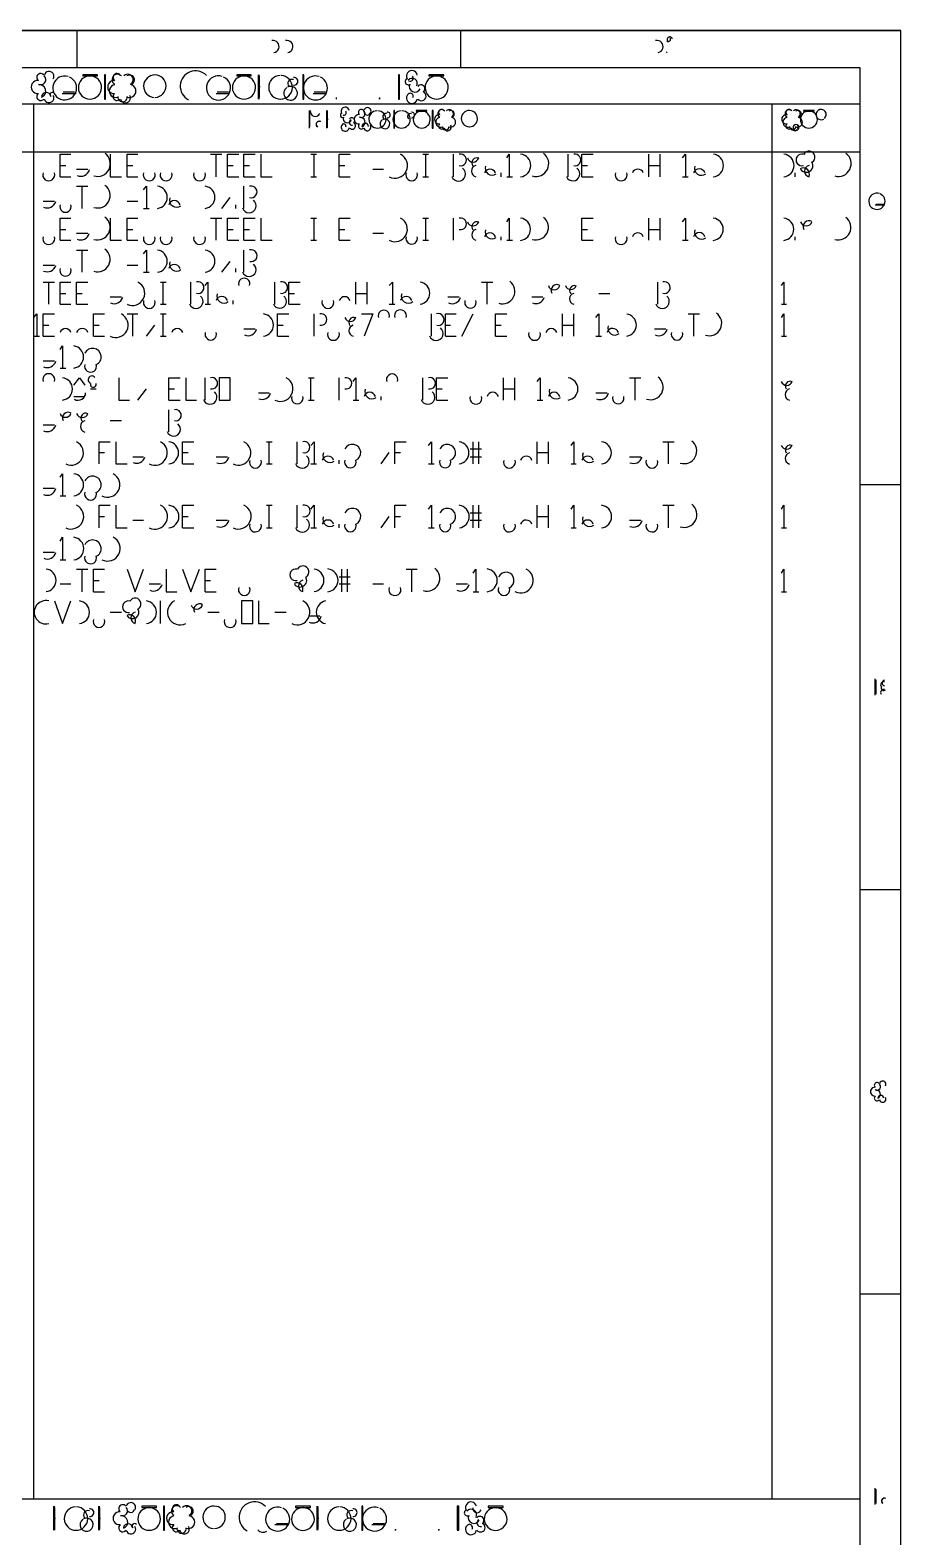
# Model space of a CAD drawing. Header units: millimetres. Extents: x 35 to 1147, y 31 to 824.
# Drawn here: x 943.8 to 1146.6, y 460.5 to 811.5 of the extents above; entities that cross this region are included whole.
import ezdxf

# ---------------------------------------------------------------- set-up
doc = ezdxf.new("R2010")
doc.units = ezdxf.units.MM
for name, color, linetype in [('ARCS', 4, 'Continuous'), ('CURVES', 6, 'Continuous'), ('LINES', 7, 'Continuous'), ('RECTANGLES', 3, 'Continuous')]:
    doc.layers.add(name, color=color, linetype=linetype)

msp = doc.modelspace()

# ---------------------------------------------------------------- linework, layer by layer
at = {"layer": 'ARCS'}
for centre, radius, start, end in [((1000.42, 807.67), 1.4, 276.9811, 103.0919), ((1003.66, 807.67), 1.4, 276.9811, 103.0919), ((1089.85, 807.67), 1.41, 280.4077, 104.3493), ((1092.49, 809.35), 0.511, 229.7636, 40.2364), ((1092.82, 809.29), 0.605, 12.8043, 218.1572), ((1093.21, 806.32), 1.12, 173.4802, 185.856), ((946.33, 800.44), 0.939, 38.6598, 231.6325), ((946.33, 799.96), 1.17, 242.1759, 48.2397), ((948.25, 800.77), 1.12, 326.7683, 167.0054), ((951.88, 798.01), 2.78, 72.4201, 66.3295), ((957.76, 798.1), 2.7, 92.5448, 87.4552), ((964.15, 799.96), 1.25, 42.0892, 239.7436), ((964.09, 800.44), 0.939, 38.6598, 231.6325), ((966.58, 799.96), 1.25, 301.4296, 136.9749), ((967.03, 799.9), 1.11, 293.8059, 124.992), ((972.88, 798.43), 2.61, 272.268, 266.8636), ((982.36, 798.43), 3.56, 44.6726, 242.7583), ((987.7, 798.01), 2.81, 71.395, 65.0261), ((993.64, 798.1), 2.7, 92.5448, 87.4552), ((998.62, 800.92), 1.5, 175.7636, 184.9697), ((1002.16, 798.16), 2.76, 92.3859, 87.3974), ((1005.28, 799.54), 0.908, 262.4054, 97.5946), ((1010.29, 798.01), 2.8, 71.9061, 65.6744), ((1032.76, 800.77), 1.28, 11.5601, 207.8241), ((1032.79, 799.03), 1.23, 333.9704, 137.3859), ((1032.34, 800.29), 0.739, 242.2415, 37.6942), ((1038.52, 798.1), 2.7, 92.5448, 87.4552), ((945.58, 798.22), 1.51, 83.1572, 276.8428), ((946.33, 796.03), 0.937, 129.5597, 319.9697), ((946, 797.29), 1.49, 290.4099, 98.5836), ((947.59, 795.88), 1.09, 6.5198, 173.8298), ((949.03, 796.42), 0.557, 33.6901, 227.1211), ((963.4, 798.22), 1.5, 85.4261, 274.5739), ((963.76, 797.29), 1.49, 98.5836, 290.4099), ((964.09, 796.03), 0.937, 129.5597, 319.9697), ((966.97, 797.29), 1.51, 246.1613, 80.3625), ((998.02, 798.28), 0.789, 171.2538, 188.7462), ((1004.5, 796.78), 1.59, 123.1113, 115.56), ((1004.83, 799.03), 0.983, 70.4633, 220.0303), ((1031.92, 799.48), 0.729, 108.4349, 300.9638), ((1032.37, 796.06), 0.705, 334.5367, 165.3791), ((1033.45, 798.37), 1.32, 156.4477, 335.1363), ((1034.83, 797.8), 0.939, 308.3675, 141.3402), ((1034.95, 796.12), 1.09, 219.6107, 64.8852), ((948.25, 795.7), 1.12, 194.3814, 31.8274), ((965.35, 795.88), 1.09, 173.8298, 6.5198), ((966.04, 795.7), 1.17, 194.0362, 29.3578), ((998.62, 795.58), 1.51, 172.5686, 186.3402), ((1015.12, 798.31), 2.73, 267.6386, 272.6943), ((1016.68, 795.58), 1.57, 172.875, 186.1155), ((1017.22, 792.58), 0.961, 10.008, 208.3008), ((1022.38, 792.58), 0.85, 327.5288, 168.6901), ((1025.2, 798.31), 2.73, 267.6386, 272.6943), ((1026.76, 795.58), 1.57, 172.875, 186.1155), ((1032.76, 795.7), 1.28, 153.4349, 347.1957), ((1010.26, 792.58), 1.19, 172.5686, 334.9831), ((1011.1, 789.55), 0.672, 66.5014, 239.5345), ((1011.22, 789.52), 0.756, 67.3801, 235.008), ((1014.13, 792.7), 1.11, 177.0643, 183.2705), ((1013.68, 790.72), 0.612, 168.6901, 191.3099), ((1016.59, 791.65), 0.514, 106.3895, 295.0169), ((1016.89, 792.25), 0.569, 244.9831, 37.4054), ((1017.7, 790.84), 0.969, 158.1986, 338.1986), ((1018.81, 789.97), 0.629, 112.3801, 282.2648), ((1018.75, 790.39), 0.68, 311.4237, 138.5763), ((1018.84, 789.19), 0.783, 220.3645, 62.4472), ((1020.4, 790.72), 1.09, 83.6598, 276.3402), ((1020.97, 792.34), 0.682, 39.4725, 230.1944), ((1020.73, 790.03), 1.13, 291.5014, 100.1755), ((1020.97, 792.01), 0.869, 240.9454, 51.009), ((1021.9, 788.98), 0.782, 4.3987, 175.6013), ((1022.35, 792.46), 0.766, 168.3106, 332.2415), ((1024.72, 790.69), 2.01, 93.3178, 86.4785), ((1026.46, 789.64), 1.13, 124.5085, 119.3578), ((1026.73, 791.35), 0.753, 68.6294, 221.8202), ((1027.06, 791.74), 0.663, 264.8056, 95.1944), ((1030.36, 790.69), 2.01, 93.3178, 86.4785), ((1032.43, 791.35), 0.682, 73.0725, 232.5946), ((1032.7, 791.74), 0.663, 264.8056, 95.1944), ((1035.04, 790.66), 1.98, 93.4682, 86.5318), ((1039.12, 790.72), 1.09, 83.6598, 276.3402), ((1039.42, 790.03), 1.13, 98.7462, 292.9887), ((1039.72, 792.01), 0.949, 41.1859, 239.3493), ((1039.66, 792.34), 0.684, 37.875, 232.125), ((1041.49, 792.01), 0.946, 302.1957, 137.6026), ((1041.79, 790.03), 1.13, 248.4986, 79.8245), ((1041.82, 791.95), 0.808, 291.8014, 121.3287), ((1046.14, 790.87), 1.89, 271.5694, 267.8389), ((1120, 790.72), 1.09, 83.6598, 276.3402), ((1120.3, 790.03), 1.13, 98.7462, 292.9887), ((1120.57, 792.01), 0.909, 45, 240.9454), ((1120.54, 792.34), 0.684, 37.875, 232.125), ((1122.31, 792.01), 0.909, 299.0546, 135), ((1122.58, 790.03), 1.13, 247.0113, 81.2538), ((1122.64, 791.95), 0.836, 295.641, 124.8245), ((1125.22, 790.66), 1.98, 91.7357, 88.2643), ((1128.07, 791.8), 1.19, 310.156, 300.6997), ((1014.13, 788.8), 1.12, 173.4802, 185.856), ((1017.22, 788.89), 0.957, 153.4349, 348.3664), ((1016.92, 789.13), 0.513, 336.3706, 162.646), ((1020.97, 789.13), 0.68, 131.4237, 318.5763), ((1022.38, 788.89), 0.845, 193.134, 30.5792), ((1039.66, 789.13), 0.682, 129.4725, 320.1944), ((1040.62, 788.98), 0.782, 175.6013, 4.3987), ((1041.07, 788.89), 0.844, 193.5704, 29.4759), ((1120.54, 789.13), 0.682, 129.4725, 320.1944), ((1121.44, 788.98), 0.722, 175.2364, 4.7636), ((1121.92, 788.89), 0.842, 194.0362, 28.4429), ((1122.22, 788.8), 0.68, 318.3665, 311.1859), ((959.56, 780.37), 2.96, 252.741, 54.5366), ((1061.65, 780.37), 2.97, 253.2497, 54.0193), ((1125.25, 781.9), 1.38, 298.9264, 152.9044), ((1132.09, 780.37), 2.97, 253.2497, 54.0193), ((1028.8, 779.92), 2.95, 243.4349, 63.4349), ((1043.59, 777.97), 1.66, 200.6589, 53.8807), ((1044.1, 781.24), 1.35, 257.1957, 102.8043), ((1047.01, 782.14), 1.39, 198.0343, 342.7185), ((1048, 778.63), 1.37, 105.5928, 255.0686), ((1047.85, 780.58), 1.15, 65.8978, 219.1737), ((1051.42, 779.29), 1.58, 160.0963, 306.6071), ((1057.78, 779.95), 2.66, 276.4108, 83.4431), ((1070.26, 777.97), 1.61, 201.6309, 54.9042), ((1070.74, 781.24), 1.35, 257.1957, 102.8043), ((1099.69, 777.76), 1.4, 19.5731, 159.5901), ((1100.2, 779.29), 1.63, 160.71, 308.6598), ((1102.66, 779.95), 2.66, 276.4108, 83.4431), ((1119.1, 779.95), 2.66, 276.4108, 83.4431), ((1123.6, 781.24), 1.37, 74.7449, 285.2551), ((1123.93, 777.97), 1.41, 332.9279, 121.866), ((1124.59, 779.92), 1.56, 211.8908, 33.0707), ((1125.58, 778.63), 1.35, 103.0919, 257.4712), ((948.16, 777.76), 1.4, 160.0169, 19.9831), ((955.63, 779.5), 2.07, 245.9657, 345.7189), ((971.59, 777.76), 1.4, 160.4269, 20.4099), ((975.49, 777.76), 1.4, 159.5901, 19.5731), ((983.29, 777.76), 1.4, 159.5901, 19.5731), ((1032.7, 777.76), 1.35, 159.1455, 20.8545), ((1050.94, 777.76), 1.35, 20.8545, 159.1455), ((1081.48, 777.76), 1.4, 160.0169, 19.9831), ((1085.38, 777.76), 1.35, 20.8545, 159.1455), ((959.56, 772.96), 2.91, 252.2553, 54.1623), ((973.18, 772.54), 2.6, 276.6325, 83.3675), ((977.92, 771.85), 1.63, 160.71, 308.6598), ((984.28, 772.54), 2.6, 277.9435, 82.0565), ((995.32, 773.8), 1.37, 254.7449, 105.2551), ((1141.06, 771.61), 1.89, 72.3156, 65.8209), ((947.83, 772.09), 2.03, 245.0715, 344.7449), ((952.06, 770.38), 1.33, 161.5651, 18.4349), ((977.44, 770.38), 1.39, 17.6501, 162.3499), ((994.84, 770.59), 1.63, 199.29, 51.3402), ((959.56, 765.52), 2.91, 252.2553, 54.1623), ((1028.8, 765.1), 2.9, 242.9044, 62.9044), ((1044.1, 766.36), 1.35, 257.1957, 102.8043), ((1047.01, 767.26), 1.39, 198.0343, 342.7185), ((1047.85, 765.7), 1.15, 65.8978, 219.1737), ((1057.78, 765.1), 2.6, 276.6325, 83.3675), ((1061.65, 765.52), 2.91, 252.7766, 53.6428), ((1102.66, 765.1), 2.6, 276.6325, 83.3675), ((1119.1, 765.1), 2.6, 276.6325, 83.3675), ((1124.59, 767.26), 1.39, 197.2815, 341.9657), ((1125.25, 765.7), 1.38, 61.0736, 207.0956), ((1132.09, 765.52), 2.91, 252.7766, 53.6428), ((948.16, 762.94), 1.39, 162.3499, 17.6501), ((955.63, 764.65), 2.03, 245.0715, 344.7449), ((971.59, 762.94), 1.39, 162.7185, 18.0343), ((975.49, 762.94), 1.39, 161.9657, 17.2815), ((983.29, 762.94), 1.39, 161.9657, 17.2815), ((1032.7, 762.94), 1.33, 161.5651, 18.4349), ((1048, 763.78), 1.31, 105.9454, 254.0546), ((1050.94, 762.94), 1.33, 18.4349, 161.5651), ((1051.42, 764.41), 1.58, 160.0963, 306.6071), ((1081.48, 762.94), 1.39, 162.3499, 17.6501), ((1085.38, 762.94), 1.33, 18.4349, 161.5651), ((1099.69, 762.94), 1.39, 17.2815, 161.9657), ((1100.2, 764.41), 1.63, 160.71, 308.6598), ((959.56, 758.08), 2.91, 252.2553, 54.1623), ((973.18, 757.66), 2.6, 276.6325, 83.3675), ((984.28, 757.66), 2.6, 277.9435, 82.0565), ((995.32, 758.95), 1.37, 255.0686, 105.5928), ((947.83, 757.21), 2.03, 245.0715, 344.7449), ((952.06, 755.5), 1.33, 161.5651, 18.4349), ((977.44, 755.5), 1.39, 17.6501, 162.3499), ((977.92, 756.97), 1.63, 160.71, 308.6598), ((994.84, 755.71), 1.63, 199.29, 51.3402), ((967.66, 750.22), 2.87, 243.9704, 63.9704), ((982.96, 751.51), 1.37, 255.0686, 105.5928), ((993.7, 752.38), 1.33, 341.5651, 198.4349), ((1002.46, 751.51), 1.35, 257.4712, 103.0919), ((1034.32, 750.22), 2.6, 277.9435, 82.0565), ((1053.85, 750.64), 2.91, 252.7766, 53.6428), ((1065.88, 752.38), 1.39, 197.6501, 342.3499), ((1066.54, 750.85), 1.36, 59.2645, 208.706), ((1069.78, 752.38), 1.33, 198.4349, 341.5651), ((1070.59, 750.85), 1.11, 67.9321, 222.6141), ((1091.56, 751.51), 1.37, 255.0686, 105.5928), ((963.43, 749.77), 2.03, 245.0715, 344.7449), ((971.59, 748.06), 1.39, 162.7185, 18.0343), ((982.48, 748.27), 1.63, 199.29, 51.3402), ((988.48, 748.06), 1.39, 17.6501, 162.3499), ((988.96, 749.53), 1.63, 160.71, 308.6598), ((1001.98, 748.27), 1.58, 199.9037, 53.3929), ((1013.2, 748.06), 1.39, 162.3499, 17.6501), ((1017.1, 748.06), 1.33, 18.4349, 161.5651), ((1031.41, 748.06), 1.39, 17.2815, 161.9657), ((1031.92, 749.53), 1.63, 160.71, 308.6598), ((1042.15, 749.77), 2.03, 245.0715, 344.7449), ((1046.38, 748.06), 1.33, 161.5651, 18.4349), ((1061.65, 749.77), 1.99, 246.413, 344.1975), ((1070.74, 748.9), 1.3, 103.3925, 256.6075), ((1091.08, 748.27), 1.63, 199.29, 51.3402), ((963.76, 742.78), 2.9, 242.9044, 62.9044), ((997.9, 742.78), 2.6, 276.6325, 83.3675), ((1011.58, 744.07), 1.35, 257.4712, 103.0919), ((1018.42, 744.94), 1.33, 198.4349, 341.5651), ((1019.2, 743.41), 1.15, 66.6148, 219.4007), ((1026.22, 744.94), 1.33, 341.5651, 198.4349), ((1030.09, 744.94), 1.39, 342.7185, 198.0343), ((1038.88, 744.07), 1.37, 255.0686, 105.5928), ((1082.44, 742.78), 2.6, 277.9435, 82.0565), ((1102, 743.2), 2.91, 252.2553, 54.1623), ((952.06, 740.62), 1.33, 18.4349, 161.5651), ((955.96, 740.62), 1.39, 17.6501, 162.3499), ((978.1, 740.62), 1.33, 18.4349, 161.5651), ((985.9, 740.62), 1.33, 161.5651, 18.4349), ((994.63, 742.33), 2.03, 245.0715, 344.7449), ((1014.49, 740.62), 1.39, 161.9657, 17.2815), ((1019.38, 741.46), 1.3, 103.3925, 256.6075), ((1038.4, 740.83), 1.63, 199.29, 51.3402), ((1061.32, 740.62), 1.39, 162.3499, 17.6501), ((1065.22, 740.62), 1.33, 18.4349, 161.5651), ((1079.53, 740.62), 1.39, 17.2815, 161.9657), ((1080.04, 742.09), 1.63, 160.71, 308.6598), ((1090.27, 742.33), 2.03, 245.0715, 344.7449), ((1094.5, 740.62), 1.33, 161.5651, 18.4349), ((953.68, 735.34), 2.6, 277.9435, 82.0565), ((958.39, 735.37), 1.99, 294.5901, 154.5731), ((947.83, 734.89), 2.03, 245.0715, 344.7449), ((957.91, 733.18), 1.39, 162.7185, 18.0343), ((948.16, 730.06), 1.39, 342.3499, 197.6501), ((951.1, 727.9), 2.6, 276.6325, 83.3675), ((958.21, 730.06), 0.858, 33.6901, 249.8637), ((986.2, 729.22), 1.31, 254.0546, 105.9454), ((1002.16, 727.9), 2.9, 242.9044, 62.9044), ((1017.46, 729.22), 1.3, 256.6075, 103.3925), ((1028.14, 730.06), 1.33, 341.5651, 198.4349), ((1036.96, 729.22), 1.31, 254.0546, 105.9454), ((1068.82, 727.9), 2.6, 276.6325, 83.3675), ((1088.35, 728.32), 2.94, 251.7371, 52.6242), ((955, 727.03), 1.76, 240.69, 358.8983), ((958.54, 728.98), 0.684, 164.7449, 15.2551), ((985.72, 725.95), 1.63, 199.29, 51.3402), ((997.93, 727.45), 1.99, 246.413, 344.1975), ((1022.95, 725.74), 1.39, 18.0343, 162.7185), ((1023.43, 727.27), 1.66, 159.3411, 306.1193), ((1036.48, 725.95), 1.63, 199.29, 51.3402), ((1051.57, 725.74), 1.39, 17.2815, 161.9657), ((1065.88, 725.74), 1.39, 17.6501, 162.3499), ((1066.36, 727.27), 1.66, 159.0265, 307.1169), ((1076.59, 727.45), 2.03, 245.0715, 344.7449), ((1120.06, 730.06), 1.33, 198.4349, 341.5651), ((1121.02, 726.61), 1.35, 102.5288, 256.9081), ((1120.84, 728.59), 1.1, 65.4328, 216.8699), ((977.74, 721.78), 1.3, 256.6075, 103.3925), ((1006.06, 725.74), 1.33, 161.5651, 18.4349), ((1047.67, 725.74), 1.39, 162.7185, 18.0343), ((1080.82, 725.74), 1.33, 161.5651, 18.4349), ((952.06, 722.62), 1.33, 198.4349, 341.5651), ((952.69, 721.15), 1.33, 59.0362, 206.0296), ((955.96, 722.62), 1.39, 197.6501, 342.3499), ((956.92, 719.17), 1.37, 104.9314, 254.4072), ((956.77, 721.15), 1.1, 64.0935, 217.875), ((977.26, 718.51), 1.58, 199.9037, 53.3929), ((947.83, 720.01), 2.03, 245.0715, 344.7449), ((953.38, 713.02), 2.87, 243.9704, 63.9704), ((972.88, 713.02), 2.9, 242.9044, 62.9044), ((975.82, 713.02), 2.6, 276.6325, 83.3675), ((992.38, 713.02), 2.87, 243.9704, 63.9704), ((1007.68, 714.34), 1.31, 254.0546, 105.9454), ((1013.68, 712.39), 1.66, 159.0265, 307.1169), ((1018.9, 713.05), 1.94, 293.782, 153.4349), ((1040.98, 713.05), 1.94, 293.782, 153.4349), ((1043.44, 713.02), 2.6, 277.9435, 82.0565), ((1074.16, 712.39), 1.66, 159.0265, 307.1169), ((1076.62, 713.02), 2.6, 276.6325, 83.3675), ((1096.15, 713.44), 2.94, 251.7371, 52.6242), ((1120.06, 715.18), 1.33, 198.4349, 341.5651), ((1121.02, 711.73), 1.35, 102.5288, 256.9081), ((1120.84, 713.71), 1.1, 65.4328, 216.8699), ((968.65, 712.57), 1.99, 246.413, 344.1975), ((988.15, 712.57), 2.03, 245.0715, 344.7449), ((996.31, 710.86), 1.39, 162.7185, 18.0343), ((1007.2, 711.07), 1.63, 199.29, 51.3402), ((1013.2, 710.86), 1.39, 17.6501, 162.3499), ((1018.42, 710.86), 1.33, 161.5651, 18.4349), ((1040.5, 710.86), 1.33, 161.5651, 18.4349), ((1055.47, 710.86), 1.39, 162.7185, 18.0343), ((1059.37, 710.86), 1.39, 17.2815, 161.9657), ((1073.68, 710.86), 1.39, 17.6501, 162.3499), ((1084.39, 712.57), 2.03, 245.0715, 344.7449), ((1088.65, 710.86), 1.39, 161.9657, 17.2815), ((953.68, 705.58), 2.6, 277.9435, 82.0565), ((958.39, 705.61), 1.99, 294.5901, 154.5731), ((961.84, 705.58), 2.9, 242.9044, 62.9044), ((947.83, 705.19), 2.05, 245.6744, 346.7014), ((957.91, 703.42), 1.39, 162.7185, 18.0343), ((953.38, 698.2), 2.93, 244.4861, 64.4861), ((972.88, 698.2), 2.95, 243.4349, 63.4349), ((975.82, 698.17), 2.66, 276.5569, 83.5892), ((992.38, 698.2), 2.93, 244.4861, 64.4861), ((1007.68, 699.49), 1.37, 254.4072, 104.9314), ((1018.9, 698.17), 1.94, 293.782, 153.4349), ((1040.98, 698.17), 1.94, 293.782, 153.4349), ((1043.44, 698.17), 2.66, 277.8533, 82.321), ((1076.62, 698.17), 2.66, 276.5569, 83.5892), ((1096.15, 698.65), 2.99, 252.2351, 53.0047), ((988.15, 697.78), 2.07, 245.9657, 345.7189), ((996.31, 695.98), 1.39, 162.7185, 18.0343), ((1007.2, 696.22), 1.67, 200.1363, 53.6156), ((1013.2, 695.98), 1.39, 17.6501, 162.3499), ((1013.68, 697.54), 1.67, 159.8637, 306.3844), ((1018.42, 695.98), 1.33, 161.5651, 18.4349), ((1040.5, 695.98), 1.33, 161.5651, 18.4349), ((1055.47, 695.98), 1.39, 162.7185, 18.0343), ((1059.37, 695.98), 1.39, 17.2815, 161.9657), ((1073.68, 695.98), 1.39, 17.6501, 162.3499), ((1074.16, 697.54), 1.67, 159.8637, 306.3844), ((1084.39, 697.78), 2.07, 245.9657, 345.7189), ((1088.65, 695.98), 1.39, 161.9657, 17.2815), ((953.68, 690.73), 2.66, 277.8533, 82.321), ((958.39, 690.73), 1.99, 294.5901, 154.5731), ((961.84, 690.76), 2.95, 243.4349, 63.4349), ((947.83, 690.34), 2.07, 245.9657, 345.7189), ((957.91, 688.54), 1.39, 162.7185, 18.0343), ((947.2, 683.32), 2.66, 277.7652, 82.2348), ((1005.7, 684.61), 1.35, 77.4712, 283.0919), ((1007.35, 685.27), 1.41, 301.866, 152.9279), ((1009.6, 683.32), 2.66, 277.7652, 82.2348), ((1012.9, 683.32), 2.66, 276.4831, 83.5169), ((1036.27, 683.77), 2.99, 252.2351, 53.0047), ((1049.98, 683.32), 2.66, 276.4831, 83.5169), ((1054.66, 683.32), 1.89, 294.9048, 154.2307), ((1058.08, 683.32), 2.95, 243.4349, 63.4349), ((972.55, 682.9), 2.07, 245.9657, 345.7189), ((993.7, 681.16), 1.35, 159.1455, 20.8545), ((1006.03, 681.37), 1.37, 331.8584, 119.5778), ((1006.69, 683.32), 1.56, 213.0707, 31.8908), ((1007.68, 682.03), 1.37, 105.5928, 255.0686), ((1028.8, 681.16), 1.4, 160.0169, 19.9831), ((1044.07, 682.9), 2.07, 245.9657, 345.7189), ((1054.18, 681.16), 1.35, 159.1455, 20.8545), ((947.5, 675.88), 2.72, 75.9638, 284.0362), ((955, 675.88), 2.66, 277.7652, 82.2348), ((966.7, 677.17), 1.35, 77.4712, 283.0919), ((968.29, 677.83), 1.37, 299.5778, 151.8584), ((970.6, 675.88), 2.66, 277.7652, 82.2348), ((978.76, 675.88), 2.95, 116.5651, 296.5651), ((982.63, 678.04), 1.4, 199.5731, 339.5901), ((983.29, 676.51), 1.33, 59.0362, 206.0296), ((1006.06, 675.88), 2.93, 244.4861, 64.4861), ((1013.2, 675.88), 2.71, 102.8043, 257.1957), ((959.86, 673.72), 1.35, 159.1455, 20.8545), ((967.03, 673.93), 1.37, 331.8584, 119.5778), ((967.66, 675.88), 1.51, 213.6901, 33.6901), ((968.62, 674.59), 1.35, 103.0919, 257.4712), ((990.43, 673.72), 1.4, 160.4269, 20.4099), ((1009.63, 675.46), 2.07, 245.9657, 345.7189), ((1142.92, 659.38), 0.671, 100.3048, 259.6952), ((1142.59, 659.02), 0.677, 72.3499, 219.4725), ((1142.59, 657.22), 0.677, 72.3499, 219.4725), ((1142.65, 658.27), 0.605, 149.9314, 315), ((1140.58, 564.22), 1.02, 86.6335, 273.3665), ((1141.09, 565.72), 0.641, 35.2176, 226.8476), ((1141.09, 565.39), 0.82, 239.0362, 48.1798), ((1142.41, 565.93), 0.767, 332.354, 169.5085), ((1141.09, 562.72), 0.641, 133.1524, 324.7824), ((1140.85, 563.59), 1.01, 294.1455, 101.3099), ((1141.96, 562.6), 0.73, 9.4623, 170.5377), ((1142.41, 562.51), 0.767, 190.4915, 27.646), ((951.04, 467.5), 1.57, 173.8845, 187.125), ((954.52, 464.77), 2.73, 92.3614, 87.3057), ((957.76, 466.18), 0.908, 262.4054, 97.5946), ((961.42, 467.5), 1.51, 173.6598, 187.4314), ((965.41, 467.05), 0.937, 40.0303, 230.4403), ((965.41, 466.57), 1.13, 241.5044, 45), ((967.3, 467.38), 1.11, 329.0362, 165.2564), ((967.24, 467.14), 0.937, 170.5377, 337.3801), ((971.56, 464.68), 2.64, 92.6026, 87.3974), ((977.95, 466.57), 1.21, 38.8845, 239.0362), ((977.89, 467.05), 0.937, 40.0303, 230.4403), ((980.29, 466.57), 1.21, 300.9638, 141.1155), ((980.77, 466.51), 1.05, 297.2553, 125.1342), ((986.68, 465.07), 2.61, 272.268, 266.8636), ((996.1, 465.07), 3.6, 44.029, 241.8687), ((1001.5, 464.65), 2.81, 71.395, 65.0261), ((1007.38, 464.68), 2.65, 93.9005, 86.0995), ((1012.36, 467.5), 1.57, 173.8845, 187.125), ((1015.84, 464.77), 2.73, 92.3614, 87.3057), ((1019.08, 466.18), 0.908, 262.4054, 97.5946), ((1024.06, 464.65), 2.81, 71.395, 65.0261), ((1045.66, 466.12), 0.706, 104.0362, 296.5651), ((1046.53, 467.38), 1.28, 12.5288, 207.2161), ((1046.53, 465.64), 1.31, 331.9275, 138.3665), ((1047.94, 467.14), 0.995, 171.0274, 338.9625), ((1052.26, 464.68), 2.65, 93.9005, 86.0995), ((1142.74, 468.88), 0.618, 63.4349, 237.9946), ((1142.86, 468.85), 0.703, 64.5367, 233.6156), ((950.44, 464.8), 0.849, 171.8699, 188.1301), ((956.98, 463.36), 1.54, 124.2869, 116.5651), ((957.31, 465.64), 1.03, 71.0296, 223.8309), ((960.82, 464.8), 0.789, 171.2538, 188.7462), ((964.66, 464.86), 1.51, 83.1572, 276.8428), ((965.41, 462.64), 0.939, 128.3675, 321.3402), ((965.08, 463.93), 1.49, 290.4099, 98.5836), ((966.64, 462.46), 1.09, 9.4623, 170.5377), ((968.11, 463.06), 0.557, 33.6901, 227.1211), ((977.14, 464.86), 1.51, 83.1572, 276.8428), ((977.56, 463.93), 1.49, 98.5836, 290.4099), ((977.89, 462.64), 0.939, 128.3675, 321.3402), ((980.68, 463.93), 1.49, 249.5901, 81.4164), ((1011.76, 464.8), 0.849, 171.8699, 188.1301), ((1018.3, 463.36), 1.54, 124.2869, 116.5651), ((1018.63, 465.64), 1.03, 71.0296, 223.8309), ((1046.14, 462.67), 0.73, 329.4208, 162.3499), ((1047.19, 464.98), 1.32, 156.2974, 335.2249), ((1048.6, 464.35), 0.939, 308.6598, 141.6325), ((1048.75, 463.78), 0.845, 120.5792, 283.134), ((1048.75, 462.7), 1.05, 217.1847, 63.4349), ((951.04, 462.16), 1.56, 175.2364, 184.0856), ((961.42, 462.16), 1.5, 175.0303, 184.2364), ((967.3, 462.31), 1.12, 193.3245, 32.3474), ((979.12, 462.46), 1.09, 170.5377, 9.4623), ((979.78, 462.31), 1.12, 193.3245, 32.3474), ((998.08, 463.12), 1.55, 216.8699, 303.6901), ((1012.36, 462.16), 1.56, 175.2364, 184.0856), ((1028.92, 464.92), 2.76, 267.6141, 272.6026), ((1030.42, 462.16), 1.5, 175.0303, 184.2364), ((1039, 464.92), 2.76, 267.6141, 272.6026), ((1040.5, 462.16), 1.5, 175.0303, 184.2364), ((1046.53, 462.31), 1.29, 151.5044, 348.6901)]:
    msp.add_arc(centre, radius, start, end, dxfattribs=at)
at = {"layer": 'CURVES'}
for p, q in [((950.8, 777.28), (950.8, 782.56)), ((950.8, 782.56), (953.32, 782.56)), ((962.44, 782.56), (962.44, 777.28)), ((966.4, 777.28), (966.4, 782.56)), ((966.4, 782.56), (968.92, 782.56)), ((989.8, 777.28), (989.8, 782.56)), ((989.8, 782.56), (992.44, 782.56)), ((993.64, 777.28), (993.64, 782.56)), ((993.64, 782.56), (996.28, 782.56)), ((997.6, 782.56), (997.6, 777.28)), ((1015.84, 777.28), (1015.84, 782.56)), ((1015.84, 782.56), (1018.36, 782.56)), ((1054.84, 781.72), (1055.44, 782.56)), ((1055.44, 782.56), (1055.44, 777.28)), ((1072.36, 777.28), (1072.36, 782.56)), ((1072.36, 782.56), (1075, 782.56)), ((1095.76, 781.72), (1096.48, 782.56)), ((1096.48, 782.56), (1096.48, 777.28)), ((962.44, 777.28), (965.08, 777.28)), ((997.6, 777.28), (1000.24, 777.28)), ((970.24, 774.28), (970.96, 775.12)), ((970.96, 775.12), (970.96, 769.96)), ((950.8, 762.52), (950.8, 767.68)), ((950.8, 767.68), (953.32, 767.68)), ((962.44, 767.68), (962.44, 762.52)), ((966.4, 762.52), (966.4, 767.68)), ((966.4, 767.68), (968.92, 767.68)), ((989.8, 762.52), (989.8, 767.68)), ((989.8, 767.68), (992.44, 767.68)), ((993.64, 762.52), (993.64, 767.68)), ((993.64, 767.68), (996.28, 767.68)), ((997.6, 767.68), (997.6, 762.52)), ((1015.84, 762.52), (1015.84, 767.68)), ((1015.84, 767.68), (1018.36, 767.68)), ((1054.84, 766.84), (1055.44, 767.68)), ((1055.44, 767.68), (1055.44, 762.52)), ((1072.36, 762.52), (1072.36, 767.68)), ((1072.36, 767.68), (1075, 767.68)), ((1095.76, 766.84), (1096.48, 767.68)), ((1096.48, 767.68), (1096.48, 762.52)), ((962.44, 762.52), (965.08, 762.52)), ((997.6, 762.52), (1000.24, 762.52)), ((970.24, 759.4), (970.96, 760.24)), ((970.96, 760.24), (970.96, 755.08)), ((950.8, 747.64), (950.8, 752.8)), ((950.8, 752.8), (953.32, 752.8)), ((954.64, 747.64), (954.64, 752.8)), ((954.64, 752.8), (957.28, 752.8)), ((984.64, 751.96), (985.24, 752.8)), ((985.24, 752.8), (985.24, 747.64)), ((1004.08, 747.64), (1004.08, 752.8)), ((1004.08, 752.8), (1006.72, 752.8)), ((1027.48, 751.96), (1028.2, 752.8)), ((1028.2, 752.8), (1028.2, 747.64)), ((1118.8, 751.96), (1119.4, 752.8)), ((1119.4, 752.8), (1119.4, 747.64)), ((944.68, 744.52), (945.4, 745.36)), ((945.4, 745.36), (945.4, 740.2)), ((946.84, 740.2), (946.84, 745.36)), ((946.84, 745.36), (949.48, 745.36)), ((958.6, 740.2), (958.6, 745.36)), ((958.6, 745.36), (961.12, 745.36)), ((1001.44, 740.2), (1001.44, 745.36)), ((1001.44, 745.36), (1004.08, 745.36)), ((1021, 745.36), (1023.64, 745.36)), ((1023.64, 745.36), (1021.6, 740.2)), ((1040.56, 740.2), (1040.56, 745.36)), ((1040.56, 745.36), (1043.08, 745.36)), ((1052.2, 740.2), (1052.2, 745.36)), ((1052.2, 745.36), (1054.84, 745.36)), ((1075.6, 744.52), (1076.32, 745.36)), ((1076.32, 745.36), (1076.32, 740.2)), ((1118.8, 744.52), (1119.4, 745.36)), ((1119.4, 745.36), (1119.4, 740.2)), ((950.8, 737.08), (951.4, 737.92)), ((951.4, 737.92), (951.4, 732.76)), ((954.04, 728.8), (955.36, 730.48)), ((955.36, 730.48), (956.56, 728.8)), ((964.48, 730.48), (964.48, 725.32)), ((976.12, 725.32), (976.12, 730.48)), ((976.12, 730.48), (978.76, 730.48)), ((980.08, 730.48), (980.08, 725.32)), ((1019.08, 729.64), (1019.68, 730.48)), ((1019.68, 730.48), (1019.68, 725.32)), ((1038.52, 725.32), (1038.52, 730.48)), ((1038.52, 730.48), (1041.16, 730.48)), ((1061.92, 729.64), (1062.64, 730.48)), ((1062.64, 730.48), (1062.64, 725.32)), ((964.48, 725.32), (967, 725.32)), ((980.08, 725.32), (982.6, 725.32)), ((959.92, 710.44), (959.92, 715.6)), ((959.92, 715.6), (962.44, 715.6)), ((963.76, 715.6), (963.76, 710.44)), ((979.36, 710.44), (979.36, 715.6)), ((979.36, 715.6), (982, 715.6)), ((1009.24, 714.76), (1009.96, 715.6)), ((1009.96, 715.6), (1009.96, 710.44)), ((1028.8, 710.44), (1028.8, 715.6)), ((1028.8, 715.6), (1031.44, 715.6)), ((1036.6, 714.76), (1037.32, 715.6)), ((1037.32, 715.6), (1037.32, 710.44)), ((1069.84, 714.76), (1070.44, 715.6)), ((1070.44, 715.6), (1070.44, 710.44)), ((963.76, 710.44), (966.4, 710.44)), ((950.8, 707.32), (951.4, 708.16)), ((951.4, 708.16), (951.4, 703)), ((959.92, 695.56), (959.92, 700.84)), ((959.92, 700.84), (962.44, 700.84)), ((963.76, 700.84), (963.76, 695.56)), ((979.36, 695.56), (979.36, 700.84)), ((979.36, 700.84), (982, 700.84)), ((1009.24, 699.88), (1009.96, 700.84)), ((1009.96, 700.84), (1009.96, 695.56)), ((1028.8, 695.56), (1028.8, 700.84)), ((1028.8, 700.84), (1031.44, 700.84)), ((1036.6, 699.88), (1037.32, 700.84)), ((1037.32, 700.84), (1037.32, 695.56)), ((1069.84, 699.88), (1070.44, 700.84)), ((1070.44, 700.84), (1070.44, 695.56)), ((1118.8, 699.88), (1119.4, 700.84)), ((1119.4, 700.84), (1119.4, 695.56)), ((963.76, 695.56), (966.4, 695.56)), ((950.8, 692.44), (951.4, 693.4)), ((951.4, 693.4), (951.4, 688.12)), ((958.6, 680.68), (958.6, 685.96)), ((958.6, 685.96), (961.12, 685.96)), ((966.4, 685.96), (968.32, 680.68)), ((968.32, 680.68), (970.24, 685.96)), ((975.52, 685.96), (975.52, 680.68)), ((979.36, 685.96), (981.28, 680.68)), ((981.28, 680.68), (983.32, 685.96)), ((984.64, 680.68), (984.64, 685.96)), ((984.64, 685.96), (987.16, 685.96)), ((1047.04, 685), (1047.64, 685.96)), ((1047.64, 685.96), (1047.64, 680.68)), ((1118.8, 685), (1119.4, 685.96)), ((1119.4, 685.96), (1119.4, 680.68)), ((949.48, 678.52), (951.4, 673.24)), ((951.4, 673.24), (953.32, 678.52)), ((975.52, 680.68), (978.04, 680.68)), ((997, 678.52), (997, 673.24)), ((997, 673.24), (999.52, 673.24))]:
    msp.add_line(p, q, dxfattribs=at)
at = {"layer": 'LINES'}
for p, q in [((42.88, 811.36), (1146.64, 811.36)), ((954.76, 802.96), (954.76, 811.48)), ((1044.16, 802.72), (1044.16, 811.36)), ((997, 795.4), (997, 801.04)), ((997.24, 795.76), (997.24, 800.8)), ((951.28, 796.72), (954.52, 796.72)), ((951.52, 797.08), (954.16, 797.08)), ((987.16, 796.72), (990.28, 796.72)), ((987.4, 797.08), (990.04, 797.08)), ((1009.72, 796.72), (1012.84, 796.72)), ((1009.96, 797.08), (1012.6, 797.08)), ((820.36, 794.32), (1137.16, 794.32)), ((944.68, 469.36), (944.68, 794.32)), ((1116.64, 469.36), (1116.64, 794.32)), ((1008.88, 788.68), (1008.88, 792.76)), ((1009, 788.92), (1009, 792.64)), ((1012.96, 788.68), (1012.96, 792.76)), ((1013.08, 788.92), (1013.08, 792.64)), ((820.36, 783.16), (1137.16, 783.16)), ((950.8, 779.92), (952.12, 779.92)), ((966.4, 779.92), (967.72, 779.92)), ((985.84, 782.56), (988.48, 782.56)), ((987.16, 777.28), (987.16, 782.56)), ((989.8, 779.92), (991.12, 779.92)), ((993.64, 779.92), (994.96, 779.92)), ((1009.24, 782.56), (1010.56, 782.56)), ((1009.96, 777.28), (1009.96, 782.56)), ((1015.84, 779.92), (1017.16, 779.92)), ((1035.28, 782.56), (1036.6, 782.56)), ((1036, 777.28), (1036, 782.56)), ((1042.48, 777.28), (1042.48, 782.56)), ((1069.12, 777.28), (1069.12, 782.56)), ((1072.36, 779.92), (1073.68, 779.92)), ((1087.96, 777.28), (1087.96, 782.56)), ((1087.96, 779.92), (1090.6, 779.92)), ((1090.6, 777.28), (1090.6, 782.56)), ((950.8, 777.28), (953.32, 777.28)), ((954.64, 779.08), (957.28, 779.08)), ((966.4, 777.28), (968.92, 777.28)), ((989.8, 777.28), (992.44, 777.28)), ((993.64, 777.28), (996.28, 777.28)), ((1009.24, 777.28), (1010.56, 777.28)), ((1015.84, 777.28), (1018.36, 777.28)), ((1023.64, 779.08), (1026.16, 779.08)), ((1035.28, 777.28), (1036.6, 777.28)), ((1053.52, 777.28), (1053.52, 778.24)), ((1054.84, 777.28), (1056.16, 777.28)), ((1072.36, 777.28), (1075, 777.28)), ((1095.76, 777.28), (1097.08, 777.28)), ((1122.04, 777.28), (1122.04, 778.24)), ((954.64, 775.12), (957.28, 775.12)), ((955.96, 769.96), (955.96, 775.12)), ((988.48, 769.96), (990.4, 772.48)), ((993.64, 769.96), (993.64, 775.12)), ((946.84, 771.64), (949.48, 771.64)), ((966.4, 771.64), (968.92, 771.64)), ((970.24, 769.96), (971.56, 769.96)), ((991.72, 769.96), (991.72, 770.8)), ((1140.64, 770.8), (1142.8, 770.8)), ((1140.88, 770.92), (1142.68, 770.92)), ((985.84, 767.68), (988.48, 767.68)), ((987.16, 762.52), (987.16, 767.68)), ((1009.24, 767.68), (1010.56, 767.68)), ((1009.96, 762.52), (1009.96, 767.68)), ((1035.28, 767.68), (1036.6, 767.68)), ((1036, 762.52), (1036, 767.68)), ((1042.48, 762.52), (1042.48, 767.68)), ((1087.96, 762.52), (1087.96, 767.68)), ((1090.6, 762.52), (1090.6, 767.68)), ((950.8, 765.04), (952.12, 765.04)), ((950.8, 762.52), (953.32, 762.52)), ((954.64, 764.2), (957.28, 764.2)), ((966.4, 765.04), (967.72, 765.04)), ((966.4, 762.52), (968.92, 762.52)), ((989.8, 765.04), (991.12, 765.04)), ((989.8, 762.52), (992.44, 762.52)), ((993.64, 765.04), (994.96, 765.04)), ((993.64, 762.52), (996.28, 762.52)), ((1009.24, 762.52), (1010.56, 762.52)), ((1015.84, 765.04), (1017.16, 765.04)), ((1015.84, 762.52), (1018.36, 762.52)), ((1023.64, 764.2), (1026.16, 764.2)), ((1035.28, 762.52), (1036.6, 762.52)), ((1053.52, 762.52), (1053.52, 763.36)), ((1054.84, 762.52), (1056.16, 762.52)), ((1072.36, 765.04), (1073.68, 765.04)), ((1072.36, 762.52), (1075, 762.52)), ((1087.96, 765.04), (1090.6, 765.04)), ((1095.76, 762.52), (1097.08, 762.52)), ((1122.04, 762.52), (1122.04, 763.36)), ((954.64, 760.24), (957.28, 760.24)), ((955.96, 755.08), (955.96, 760.24)), ((993.64, 755.08), (993.64, 760.24)), ((946.84, 756.76), (949.48, 756.76)), ((966.4, 756.76), (968.92, 756.76)), ((970.24, 755.08), (971.56, 755.08)), ((988.48, 755.08), (990.4, 757.6)), ((991.72, 755.08), (991.72, 755.92)), ((946.84, 752.8), (949.48, 752.8)), ((948.16, 747.64), (948.16, 752.8)), ((974.2, 752.8), (975.52, 752.8)), ((974.8, 747.64), (974.8, 752.8)), ((981.28, 747.64), (981.28, 752.8)), ((1000.84, 747.64), (1000.84, 752.8)), ((1019.68, 747.64), (1019.68, 752.8)), ((1022.32, 747.64), (1022.32, 752.8)), ((1048.96, 752.8), (1051.6, 752.8)), ((1050.28, 747.64), (1050.28, 752.8)), ((1090, 747.64), (1090, 752.8)), ((950.8, 750.16), (952.12, 750.16)), ((950.8, 747.64), (953.32, 747.64)), ((954.64, 750.16), (955.96, 750.16)), ((954.64, 747.64), (957.28, 747.64)), ((962.44, 749.32), (965.08, 749.32)), ((974.2, 747.64), (975.52, 747.64)), ((984.64, 747.64), (985.84, 747.64)), ((991.12, 747.64), (991.12, 748.48)), ((1004.08, 750.16), (1005.4, 750.16)), ((1004.08, 747.64), (1006.72, 747.64)), ((1019.68, 750.16), (1022.32, 750.16)), ((1027.48, 747.64), (1028.8, 747.64)), ((1041.16, 749.32), (1043.8, 749.32)), ((1060.72, 749.32), (1063.24, 749.32)), ((1076.32, 750.16), (1078.84, 750.16)), ((1118.8, 747.64), (1120, 747.64)), ((966.4, 745.36), (968.92, 745.36)), ((967.72, 740.2), (967.72, 745.36)), ((974.2, 745.36), (975.52, 745.36)), ((974.8, 740.2), (974.8, 745.36)), ((1009.96, 740.2), (1009.96, 745.36)), ((1037.32, 740.2), (1037.32, 745.36)), ((1044.4, 740.2), (1047.04, 745.36)), ((1067.8, 740.2), (1067.8, 745.36)), ((1070.44, 740.2), (1070.44, 745.36)), ((1097.08, 745.36), (1099.72, 745.36)), ((1098.4, 740.2), (1098.4, 745.36)), ((946.84, 742.72), (948.16, 742.72)), ((958.6, 742.72), (959.92, 742.72)), ((970.96, 740.2), (972.88, 742.72)), ((993.64, 741.88), (996.28, 741.88)), ((1001.44, 742.72), (1002.76, 742.72)), ((1040.56, 742.72), (1041.76, 742.72)), ((1052.2, 742.72), (1053.52, 742.72)), ((1067.8, 742.72), (1070.44, 742.72)), ((1089.28, 741.88), (1091.92, 741.88)), ((944.68, 740.2), (946, 740.2)), ((946.84, 740.2), (949.48, 740.2)), ((958.6, 740.2), (961.12, 740.2)), ((974.2, 740.2), (975.52, 740.2)), ((1001.44, 740.2), (1004.08, 740.2)), ((1040.56, 740.2), (1043.08, 740.2)), ((1052.2, 740.2), (1054.84, 740.2)), ((1075.6, 740.2), (1076.92, 740.2)), ((1118.8, 740.2), (1120, 740.2)), ((946.84, 734.44), (949.48, 734.44)), ((950.8, 732.76), (952.12, 732.76)), ((984.64, 725.32), (984.64, 730.48)), ((1008.64, 730.48), (1009.96, 730.48)), ((1009.24, 725.32), (1009.24, 730.48)), ((1015.84, 725.32), (1015.84, 730.48)), ((1035.28, 725.32), (1035.28, 730.48)), ((1054.12, 725.32), (1054.12, 730.48)), ((1056.76, 725.32), (1056.76, 730.48)), ((1083.4, 730.48), (1086.04, 730.48)), ((1084.72, 725.32), (1084.72, 730.48)), ((957.88, 727.96), (959.2, 727.96)), ((968.92, 725.32), (970.96, 727.96)), ((976.12, 727.96), (977.44, 727.96)), ((997, 727), (999.52, 727)), ((1038.52, 727.96), (1039.84, 727.96)), ((1054.12, 727.96), (1056.76, 727.96)), ((1075.6, 727), (1078.24, 727)), ((954.04, 726.16), (956.56, 726.16)), ((976.12, 725.32), (978.76, 725.32)), ((976.12, 717.88), (976.12, 723.04)), ((1008.64, 725.32), (1009.96, 725.32)), ((1019.08, 725.32), (1020.4, 725.32)), ((1025.56, 725.32), (1025.56, 726.16)), ((1038.52, 725.32), (1041.16, 725.32)), ((1061.92, 725.32), (1063.24, 725.32)), ((946.84, 719.56), (949.48, 719.56)), ((962.44, 720.52), (965.08, 720.52)), ((959.92, 713.08), (961.12, 713.08)), ((979.36, 713.08), (980.68, 713.08)), ((998.92, 715.6), (1000.24, 715.6)), ((999.52, 710.44), (999.52, 715.6)), ((1006, 710.44), (1006, 715.6)), ((1025.56, 710.44), (1027.48, 713.08)), ((1028.8, 713.08), (1030.12, 713.08)), ((1046.32, 713.92), (1048.96, 713.92)), ((1047.04, 710.44), (1047.04, 715.6)), ((1048.36, 710.44), (1048.36, 715.6)), ((1061.92, 710.44), (1061.92, 715.6)), ((1061.92, 713.08), (1064.56, 713.08)), ((1064.56, 710.44), (1064.56, 715.6)), ((1091.2, 715.6), (1093.84, 715.6)), ((1092.52, 710.44), (1092.52, 715.6)), ((967.72, 712.12), (970.24, 712.12)), ((979.36, 710.44), (982, 710.44)), ((987.16, 712.12), (989.8, 712.12)), ((998.92, 710.44), (1000.24, 710.44)), ((1009.24, 710.44), (1010.56, 710.44)), ((1015.84, 710.44), (1015.84, 711.28)), ((1036.6, 710.44), (1037.92, 710.44)), ((1046.32, 712.12), (1048.96, 712.12)), ((1069.84, 710.44), (1071.04, 710.44)), ((1083.4, 712.12), (1086.04, 712.12)), ((1137.16, 705.64), (1146.64, 705.64)), ((946.84, 704.8), (949.48, 704.8)), ((950.8, 703), (952.12, 703)), ((998.92, 700.84), (1000.24, 700.84)), ((999.52, 695.56), (999.52, 700.84)), ((1006, 695.56), (1006, 700.84)), ((1046.32, 699.04), (1048.96, 699.04)), ((1047.04, 695.56), (1047.04, 700.84)), ((1048.36, 695.56), (1048.36, 700.84)), ((1061.92, 695.56), (1061.92, 700.84)), ((1064.56, 695.56), (1064.56, 700.84)), ((1091.2, 700.84), (1093.84, 700.84)), ((1092.52, 695.56), (1092.52, 700.84)), ((959.92, 698.2), (961.12, 698.2)), ((967.72, 697.36), (970.24, 697.36)), ((979.36, 698.2), (980.68, 698.2)), ((979.36, 695.56), (982, 695.56)), ((987.16, 697.36), (989.8, 697.36)), ((998.92, 695.56), (1000.24, 695.56)), ((1009.24, 695.56), (1010.56, 695.56)), ((1015.84, 695.56), (1015.84, 696.4)), ((1025.56, 695.56), (1027.48, 698.2)), ((1028.8, 698.2), (1030.12, 698.2)), ((1036.6, 695.56), (1037.92, 695.56)), ((1046.32, 697.36), (1048.96, 697.36)), ((1061.92, 698.2), (1064.56, 698.2)), ((1069.84, 695.56), (1071.04, 695.56)), ((1083.4, 697.36), (1086.04, 697.36)), ((1118.8, 695.56), (1120, 695.56)), ((946.84, 689.92), (949.48, 689.92)), ((950.8, 688.12), (952.12, 688.12)), ((954.64, 685.96), (957.28, 685.96)), ((955.96, 680.68), (955.96, 685.96)), ((1016.44, 680.68), (1016.44, 685.96)), ((1017.76, 680.68), (1017.76, 685.96)), ((1031.44, 685.96), (1033.96, 685.96)), ((1032.76, 680.68), (1032.76, 685.96)), ((950.8, 682.48), (953.32, 682.48)), ((958.6, 683.32), (959.92, 683.32)), ((971.56, 682.48), (974.2, 682.48)), ((984.64, 683.32), (985.84, 683.32)), ((1015.84, 684.16), (1018.36, 684.16)), ((1015.84, 682.48), (1018.36, 682.48)), ((1023.64, 682.48), (1026.16, 682.48)), ((1043.08, 682.48), (1045.72, 682.48)), ((958.6, 680.68), (961.12, 680.68)), ((974.2, 673.24), (974.2, 678.52)), ((984.64, 680.68), (987.16, 680.68)), ((1047.04, 680.68), (1048.36, 680.68)), ((1118.8, 680.68), (1120, 680.68)), ((962.44, 675.88), (965.08, 675.88)), ((985.24, 675.88), (987.88, 675.88)), ((1000.84, 675.88), (1003.48, 675.88)), ((1008.64, 675.04), (1011.28, 675.04)), ((1140.64, 656.56), (1140.64, 660.4)), ((1140.88, 656.8), (1140.88, 660.16)), ((1137.16, 611.32), (1146.64, 611.32)), ((1137.16, 517.12), (1146.64, 517.12)), ((1140.64, 468.04), (1140.64, 471.88)), ((1140.88, 468.28), (1140.88, 471.64)), ((820.36, 469.36), (1137.16, 469.36)), ((949.36, 462.04), (949.36, 467.68)), ((949.6, 462.28), (949.6, 467.32)), ((959.8, 462.04), (959.8, 467.68)), ((960.04, 462.28), (960.04, 467.32)), ((1010.68, 462.04), (1010.68, 467.68)), ((1010.92, 462.28), (1010.92, 467.32)), ((1000.84, 463.36), (1004.08, 463.36)), ((1001.2, 463.6), (1003.84, 463.6)), ((1023.4, 463.36), (1026.64, 463.36)), ((1023.76, 463.6), (1026.4, 463.6))]:
    msp.add_line(p, q, dxfattribs=at)
at = {"layer": 'RECTANGLES'}
for p, q in [((1146.64, 811.36), (42.88, 811.36)), ((1146.64, 31), (1146.64, 811.36)), ((1137.16, 802.72), (52.24, 802.72)), ((959.56, 801.04), (956.08, 801.04)), ((956.08, 801.04), (956.08, 800.8)), ((956.08, 800.8), (959.56, 800.8)), ((959.56, 800.8), (959.56, 801.04)), ((961.36, 801.04), (961.12, 801.04)), ((961.12, 801.04), (961.12, 795.4)), ((961.36, 795.4), (961.36, 801.04)), ((995.32, 801.04), (991.96, 801.04)), ((991.96, 801.04), (991.96, 800.8)), ((991.96, 800.8), (995.32, 800.8)), ((995.32, 800.8), (995.32, 801.04)), ((1007.56, 801.04), (1007.32, 801.04)), ((1007.32, 801.04), (1007.32, 795.4)), ((1007.56, 795.4), (1007.56, 801.04)), ((1029.88, 801.04), (1029.64, 801.04)), ((1029.64, 801.04), (1029.64, 795.4)), ((1029.88, 795.4), (1029.88, 801.04)), ((1040.2, 801.04), (1036.72, 801.04)), ((1036.72, 801.04), (1036.72, 800.8)), ((1036.72, 800.8), (1040.2, 800.8)), ((1040.2, 800.8), (1040.2, 801.04)), ((1137.16, 39.52), (1137.16, 802.72)), ((961.12, 795.4), (961.36, 795.4)), ((1007.32, 795.4), (1007.56, 795.4)), ((1029.64, 795.4), (1029.88, 795.4)), ((1028.68, 792.76), (1028.56, 792.76)), ((1028.56, 792.76), (1028.56, 788.68)), ((1028.68, 788.68), (1028.68, 792.76)), ((1036.24, 792.76), (1033.72, 792.76)), ((1033.72, 792.76), (1033.72, 792.64)), ((1033.72, 792.64), (1036.24, 792.64)), ((1036.24, 792.64), (1036.24, 792.76)), ((1037.68, 792.76), (1037.44, 792.76)), ((1037.44, 792.76), (1037.44, 788.68)), ((1037.68, 788.68), (1037.68, 792.76)), ((1126.48, 792.76), (1123.96, 792.76)), ((1123.96, 792.76), (1123.96, 792.64)), ((1123.96, 792.64), (1126.48, 792.64)), ((1126.48, 792.64), (1126.48, 792.76)), ((1028.56, 788.68), (1028.68, 788.68)), ((1037.44, 788.68), (1037.68, 788.68)), ((990.4, 730.48), (987.88, 730.48)), ((987.88, 730.48), (987.88, 725.32)), ((990.4, 725.32), (990.4, 730.48)), ((987.88, 725.32), (990.4, 725.32)), ((995.68, 678.52), (993.04, 678.52)), ((993.04, 678.52), (993.04, 673.24)), ((995.68, 673.24), (995.68, 678.52)), ((993.04, 673.24), (995.68, 673.24)), ((973.24, 467.68), (969.88, 467.68)), ((969.88, 467.68), (969.88, 467.32)), ((969.88, 467.32), (973.24, 467.32)), ((973.24, 467.32), (973.24, 467.68)), ((975.16, 467.68), (974.92, 467.68)), ((974.92, 467.68), (974.92, 462.04)), ((975.16, 462.04), (975.16, 467.68)), ((1009.12, 467.68), (1005.64, 467.68)), ((1005.64, 467.68), (1005.64, 467.32)), ((1005.64, 467.32), (1009.12, 467.32)), ((1009.12, 467.32), (1009.12, 467.68)), ((1021.36, 467.68), (1021.12, 467.68)), ((1021.12, 467.68), (1021.12, 462.04)), ((1021.36, 462.04), (1021.36, 467.68)), ((1043.68, 467.68), (1043.32, 467.68)), ((1043.32, 467.68), (1043.32, 462.04)), ((1043.68, 462.04), (1043.68, 467.68)), ((1054, 467.68), (1050.52, 467.68)), ((1050.52, 467.68), (1050.52, 467.32)), ((1050.52, 467.32), (1054, 467.32)), ((1054, 467.32), (1054, 467.68)), ((974.92, 462.04), (975.16, 462.04)), ((1021.12, 462.04), (1021.36, 462.04)), ((1043.32, 462.04), (1043.68, 462.04))]:
    msp.add_line(p, q, dxfattribs=at)

doc.saveas('drawing.dxf')
